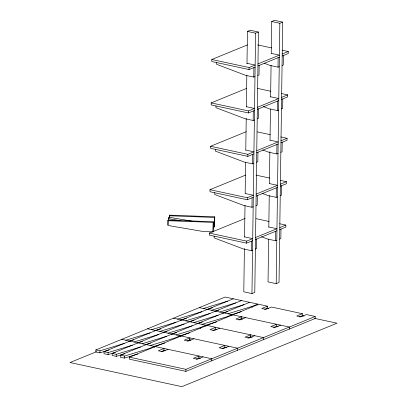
<?xml version="1.0" encoding="UTF-8"?>
<svg xmlns="http://www.w3.org/2000/svg" width="407" height="407" viewBox="0 0 407 407"><rect width="100%" height="100%" fill="white"/><g stroke="black" fill="none" stroke-linecap="round" stroke-linejoin="round"><path stroke-width="0.61" d="M257.773 305.097L257.789 304.08L225.157 297.049L95.874 349.928L95.843 351.963L99.924 352.844L109.03 350.071M99.924 352.844L99.949 350.809L124.232 343.422M233.313 298.809L104.029 351.684L104.004 353.719L108.084 354.599L115.364 352.386M108.084 354.599L108.109 352.564L132.392 345.182M241.473 300.564L112.19 353.444L112.159 355.479L116.239 356.359L124.735 353.775M116.239 356.359L116.27 354.324L140.547 346.942M249.633 302.325L120.345 355.204L120.319 357.234L124.4 358.114L137.754 354.054M124.4 358.114L124.425 356.079L148.708 348.697L154.36 346.382L154.35 347.4M264.57 309.351L267.399 308.196L267.43 306.161L258.689 304.273L129.406 357.153L129.375 359.188L185.902 371.372L315.186 318.493L315.211 316.458L306.471 314.575L300.814 316.885L296.739 316.01L302.391 313.695L302.365 315.73L299.537 316.885M167.943 220.711L167.877 225.458L203.144 231.512L213.039 231.878L213.344 221.764L168.116 220.09L167.943 220.711L213.171 222.385L213.344 221.764M168.05 224.837L168.116 220.09M168.503 220.431L168.936 217.211L192.45 221.245M168.92 218.396L168.936 217.211M169.322 217.547L169.521 215.15L214.748 216.824L214.616 226.317L214.443 226.933L213.207 226.887M169.49 217.526L169.521 215.15M180.204 336.828L180.22 335.811L147.588 328.775M185.902 371.372L185.928 369.337L315.211 316.458M200.407 328.566L200.422 327.549L206.074 325.234L206.064 326.251M245.05 218.493L209.366 233.084L209.34 235.119L246.637 243.157L252.696 240.679M245.655 175.091L209.976 189.687L209.946 191.722L247.242 199.756L253.302 197.278M246.26 131.695L210.582 146.286L210.551 148.321L247.848 156.359L253.907 153.882M246.866 88.299L211.187 102.89L211.157 104.925L248.453 112.963L254.512 110.48M247.471 44.897L211.793 59.493L211.762 61.528L249.059 69.561L255.118 67.084M213.039 231.878L213.171 222.385M211.757 360.795L211.788 358.76L155.26 346.581M214.148 236.101L214.123 237.881L243.193 248.906L251.348 250.666L252.564 250.173M214.754 192.704L214.728 194.485L243.798 205.51L251.958 207.27L253.169 206.771M215.359 149.308L215.334 151.083L244.404 162.113L252.564 163.868L253.775 163.375M215.964 105.906L215.939 107.687L245.009 118.712L253.169 120.472L254.38 119.979M216.57 62.51L216.544 64.291L245.614 75.315L253.775 77.076L254.986 76.577M214.443 226.933L214.748 216.824M231.919 315.674L231.934 314.657L199.298 307.626M237.612 350.218L237.642 348.183L181.115 336.004M244.404 248.626L243.798 291.809L251.958 293.569L254.782 292.414L258.42 32.021L250.264 30.266L247.436 31.42L246.983 63.813M244.561 237.195L245.004 205.438M245.172 193.371L245.609 162.251M245.777 150.183L246.22 118.432M246.377 107L246.82 75.244M246.637 243.157L246.662 241.122L252.722 238.644L244.566 236.884M247.242 199.756L247.268 197.726L253.327 195.243L245.172 193.488M247.848 156.359L247.873 154.324L253.937 151.847L245.777 150.086M248.453 112.963L248.484 110.928L254.543 108.45L246.383 106.69M249.059 69.561L249.089 67.526L255.148 65.049L246.988 63.294M251.348 250.666L251.485 241.173M251.958 207.27L252.091 197.777M252.564 163.868L252.696 154.375M253.169 120.472L253.302 110.979M253.775 77.076L253.907 67.582M251.958 293.569L255.591 33.181L258.42 32.021M252.121 307.412L252.131 306.395L257.789 304.08M256.736 239.026L256.603 248.519L255.393 249.013M257.341 195.625L257.209 205.118L255.998 205.616M257.946 152.228L257.814 161.721L256.603 162.22M258.552 108.832L258.42 118.325L257.209 118.819M259.157 65.43L259.025 74.924L257.814 75.422M263.471 339.642L263.497 337.607L206.975 325.427M268.635 239.347L268.04 281.898L276.195 283.654L279.024 282.499L282.662 22.11L274.501 20.35L271.673 21.505L271.23 53.261M268.803 227.279L269.246 195.523M269.414 183.455L269.856 151.699M270.019 140.267L270.452 109.152M270.619 97.085L271.062 65.329M261.503 236.742L267.435 238.995L275.59 240.751L275.722 231.257M262.108 193.345L268.04 195.594L276.195 197.354L276.328 187.861M262.713 149.949L268.645 152.198L276.801 153.953L276.938 144.46M263.319 106.548L269.251 108.801L277.411 110.556L277.543 101.063M264.519 63.375L269.856 65.4L278.017 67.16L278.149 57.667M276.195 283.654L279.833 23.265L282.662 22.11M280.978 229.11L280.845 238.604L279.629 239.097M281.583 185.714L281.451 195.207L280.235 195.701M282.188 142.313L282.056 151.806L280.845 152.304M282.794 98.916L282.662 108.41L281.451 108.903M283.399 55.515L283.267 65.013L282.056 65.507M279.634 223.753L285.851 225.091L285.826 227.126L279.762 229.604M280.245 180.357L286.457 181.695L286.431 183.73L280.372 186.208M280.85 136.956L287.062 138.299L287.037 140.329L280.978 142.811M281.456 93.559L287.673 94.897L287.642 96.932L281.583 99.41M282.061 50.163L288.278 51.501L288.248 53.536L282.188 56.013M289.326 329.07L289.357 327.035L232.829 314.85M257.977 63.894L279.39 55.133L271.23 53.378M282.214 53.978L288.278 51.501M257.946 65.929L279.36 57.168M278.017 67.16L279.227 66.662M257.372 107.29L278.78 98.535L270.624 96.774M281.608 97.375L287.673 94.897M257.341 109.325L278.754 100.57M277.411 110.556L278.622 110.063M256.761 150.692L278.174 141.931L270.019 140.176M281.003 140.776L287.062 138.299M256.736 152.722L278.149 143.966M276.801 153.953L278.017 153.459M256.156 194.088L277.569 185.333L269.414 183.572M280.398 184.173L286.457 181.695M256.13 196.123L277.543 187.362M276.195 197.354L277.411 196.856M255.55 237.485L276.964 228.729L268.808 226.969M279.792 227.574L285.851 225.091M255.525 239.52L276.938 230.764M275.59 240.751L276.801 240.257M96.434 351.719L69.989 362.535L181.873 386.65L337.011 323.194L314.636 318.376M180.22 335.811L174.562 338.12L150.285 345.507M231.934 314.657L226.277 316.972L201.999 324.354M267.43 306.161L261.772 308.47L265.852 309.351L271.51 307.041L302.391 313.695M161.147 351.653L163.975 350.498L164.001 348.463L158.343 350.778L162.424 351.653L168.081 349.343M187.001 341.076L189.83 339.921L189.86 337.886L184.203 340.201L188.283 341.081L193.936 338.766M212.861 330.499L215.685 329.344L215.715 327.309L210.058 329.624L214.138 330.504L219.795 328.19M238.716 319.927L241.544 318.767L241.57 316.732L235.918 319.047L239.993 319.927L245.65 317.613M196.108 359.188L198.937 358.033L198.967 355.998L193.31 358.313L197.39 359.188L203.042 356.878M221.968 348.611L224.796 347.456L224.822 345.421L219.164 347.736L223.245 348.616L228.902 346.301M247.822 338.039L250.651 336.879L250.681 334.844L245.024 337.159L249.104 338.039L254.757 335.724M273.677 327.462L276.506 326.302L276.536 324.272L270.879 326.582L274.959 327.462L280.616 325.147M203.378 308.506L227.661 301.119M206.385 309.615L212.454 307.768M177.523 319.078L201.801 311.696M211.538 310.261L235.816 302.879M180.53 320.192L186.599 318.345M151.663 329.655L175.946 322.273M215.15 311.187L218.793 310.083M185.678 320.838L209.961 313.456M154.67 330.769L160.74 328.922M125.809 340.232L150.086 332.85M219.694 312.021L243.976 304.639M189.296 321.764L194.149 320.289M159.824 331.415L184.101 324.028M128.816 341.341L133.669 339.865M222.7 313.131L227.559 311.655M193.839 322.598L218.116 315.211M163.436 332.341L167.079 331.232M133.969 341.987L158.247 334.605M227.854 313.777L252.131 306.395M197.451 323.524L202.31 322.044M167.984 333.17L192.262 325.788M137.581 342.918L142.435 341.437M230.861 314.891L241.178 311.752M171.596 334.096L176.45 332.621M142.124 343.747L166.407 336.365M205.006 325.468L216.534 321.957M176.139 334.93L200.422 327.549M145.737 344.673L150.595 343.198M179.146 336.04L189.464 332.906M153.291 346.616L164.825 343.111M169.348 215.771L214.575 217.44M168.529 218.651L180.901 220.777M271.673 21.505L279.833 23.265M247.436 31.42L255.591 33.181M257.819 44.938L271.494 47.884M211.793 59.493L249.089 67.526M257.214 88.334L270.889 91.28M211.187 102.89L248.484 110.928M257.229 131.868L270.284 134.681M210.582 146.286L247.873 154.324M256.003 175.132L269.678 178.078M209.976 189.687L247.268 197.726M256.018 218.661L269.068 221.474M209.366 233.084L246.662 241.122M266.773 308.058L268.64 308.46M302.203 315.695L304.07 316.097M240.878 318.625L242.74 319.027M276.282 326.256L278.149 326.658M173.443 318.203L206.074 325.234M215.023 329.202L216.885 329.604M250.427 336.833L252.289 337.235M189.163 339.779L191.025 340.181M224.567 347.405L226.434 347.807M121.729 339.352L154.36 346.382M163.309 350.351L165.171 350.753M198.713 357.982L200.575 358.384M95.874 349.928L99.949 350.809M104.029 351.684L108.109 352.564M112.19 353.444L116.27 354.324M120.345 355.204L124.425 356.079M129.406 357.153L185.928 369.337"/></g></svg>
